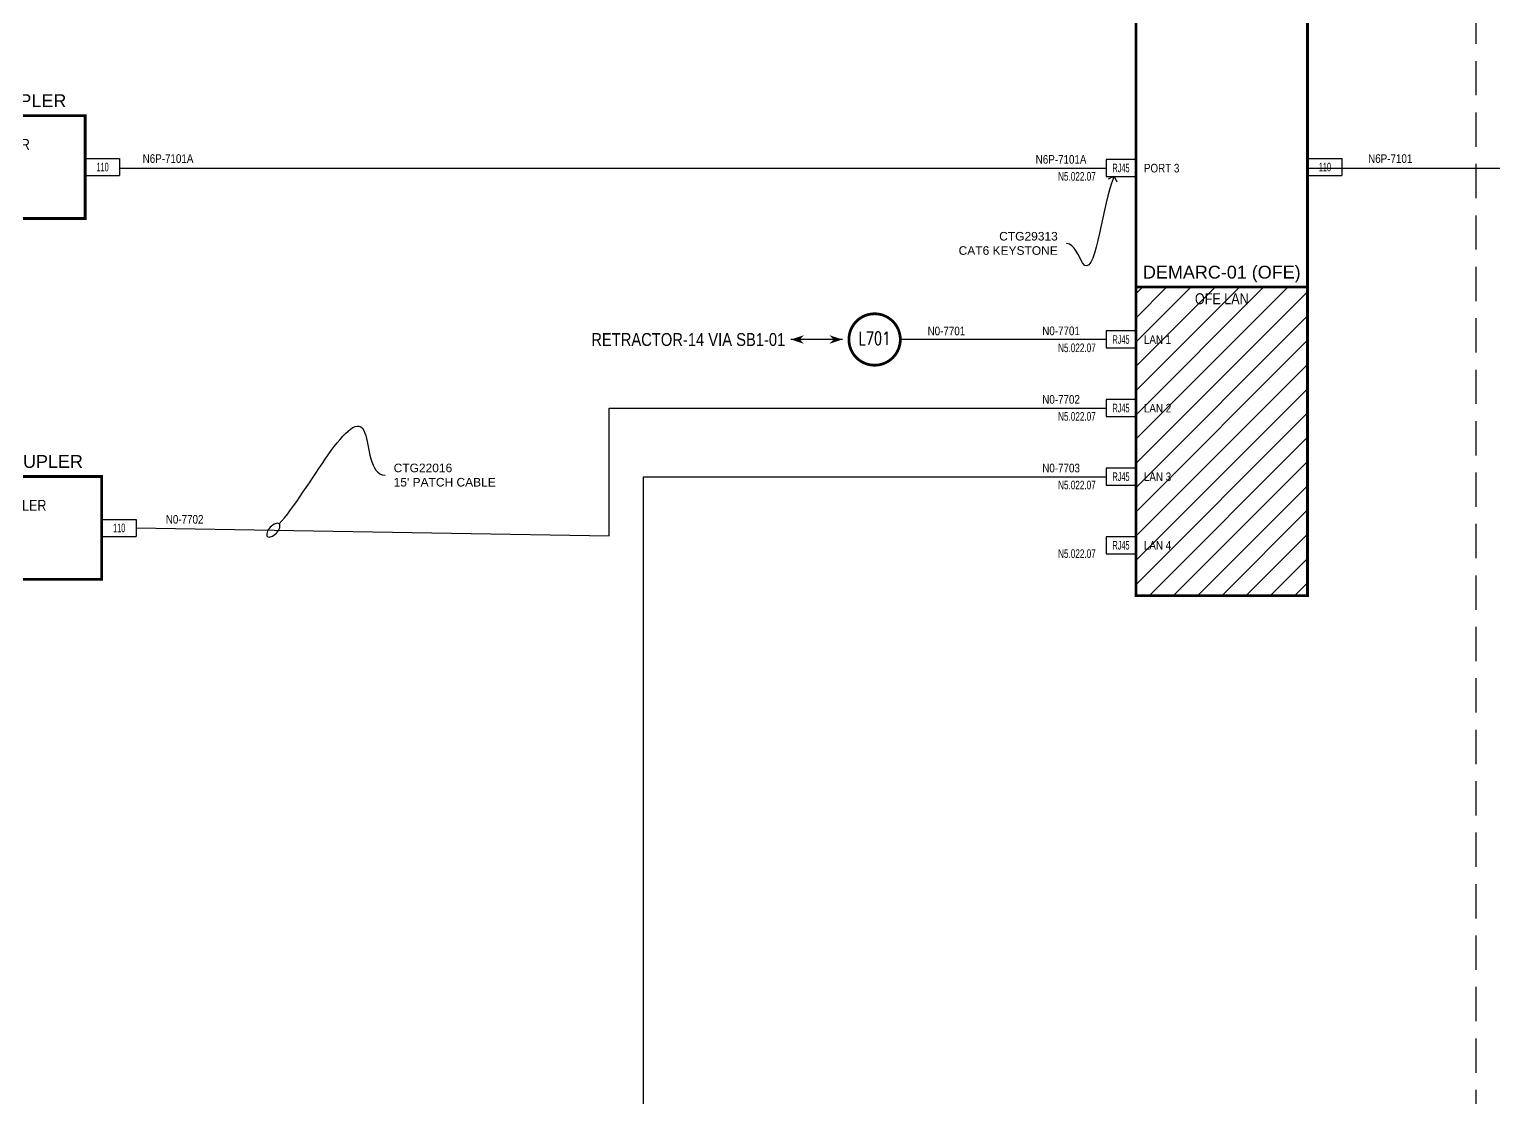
# Model space of a CAD drawing. Extents: x 0 to 120, y 0 to 39.
# Drawn here: x 8.58 to 19.26, y 13.26 to 21.05 of the extents above; entities that cross this region are included whole.
import ezdxf
from ezdxf import colors
from ezdxf.entities.mleader import LeaderData, LeaderLine
from ezdxf.enums import TextEntityAlignment as Align
from ezdxf.math import Vec2, Vec3

# ---------------------------------------------------------------- set-up
doc = ezdxf.new("R2010")
doc.units = 0
doc.header["$MEASUREMENT"] = 0
doc.linetypes.add('HIDDEN', pattern=[0.375, 0.25, -0.125])
doc.layers.get('0').update_dxf_attribs({"linetype": 'CONTINUOUS'})
doc.layers.get('DEFPOINTS').update_dxf_attribs({"linetype": 'CONTINUOUS'})
for name, color, linetype in [('AV-Func-Data', 212, 'CONTINUOUS'), ('AV-Func-DLAN', 214, 'CONTINUOUS'), ('AV-Func-DLAN @ 1', 214, 'CONTINUOUS'), ('CABLE-NUM', 7, 'CONTINUOUS'), ('Cable_Riser', 7, 'HIDDEN'), ('Con-Detail', 9, 'CONTINUOUS'), ('DEVICE-NUM', 7, 'CONTINUOUS'), ('TEXT-MEDIUM', 1, 'CONTINUOUS')]:
    doc.layers.add(name, color=color, linetype=linetype)
doc.styles.add('Cable Number', font='ARIALN.TTF')
doc.styles.add('ConDetail', font='swisscl.ttf', dxfattribs={"width": 0.75, "height": 0.0625})
doc.styles.add('Connection Detail', font='swisscl.ttf')
doc.styles.add('NARROW', font='ARIALN.TTF')
doc.styles.add('SIMPLEX', font='SIMPLEX')
doc.styles.get("Standard").update_dxf_attribs({"font": 'arial.ttf'})

# ---------------------------------------------------------------- blocks, each defined once
blk = doc.blocks.new('*U96')
for points in [[(0, 0.062), (0, -0.062)], [(0, 0.062), (0.25, 0.062)], [(0.25, 0.062), (0.25, -0.062)], [(0, -0.062), (0.25, -0.062)]]:
    blk.add_lwpolyline(points)
at = {"style": 'Connection Detail', "width": 0.75}
blk.add_attdef('CONNECTOR', text='', height=0.0625, dxfattribs=at).set_placement((0.122, 0), align=Align.MIDDLE_CENTER)
at = {"layer": 'CABLE-NUM', "style": 'NARROW'}
blk.add_attdef('CABLE-NUM', text='', height=0.0625, dxfattribs=at).set_placement((0.594, 0.062), align=Align.MIDDLE_CENTER)
at = {"layer": 'Con-Detail', "style": 'Connection Detail', "width": 14.647704}
blk.add_attdef('CON-DETAIL', text='', height=0.0625, dxfattribs=at).set_placement((0.293, -0.116), (0.58, -0.116), align=Align.FIT)
blk = doc.blocks.new('*U97')
at = {"const_width": 0.02}
blk.add_lwpolyline([(0, 0.382), (1.25, 0.382), (1.25, -0.368), (0, -0.368)], close=True, dxfattribs=at)
for p in [(1.25, 0), (1.25, -0.25)]:
    blk.add_point(p)
at = {"layer": 'DEFPOINTS'}
for p in [(0, 0), (0, -0.25)]:
    blk.add_point(p, dxfattribs=at)
blk.add_attdef('DEVICE', text='', height=0.0938).set_placement((0.625, 0.444), align=Align.CENTER)
at = {"style": 'NARROW'}
for tag, p in [('MODEL', (0.625, 0.257)), ('DESC', (0.625, 0.132))]:
    blk.add_attdef(tag, text='', height=0.08, dxfattribs=at).set_placement(p, align=Align.CENTER)
for tag, p in [('INPUT1', (0.062, 0.007)), ('INPUT2', (0.062, -0.243))]:
    blk.add_attdef(tag, text='', height=0.0625, dxfattribs=at).set_placement(p, align=Align.MIDDLE_LEFT)
for tag, p in [('OUTPUT1', (1.187, 0.007)), ('OUTPUT2', (1.187, -0.243))]:
    blk.add_attdef(tag, text='', height=0.0625, dxfattribs=at).set_placement(p, align=Align.MIDDLE_RIGHT)
blk = doc.blocks.new('*U108')
at = {"const_width": 0.02}
blk.add_lwpolyline([(0, 0.382), (1.25, 0.382), (1.25, -10.618), (0, -10.618)], close=True, dxfattribs=at)
for p in [(1.25, 0), (1.25, -0.25), (1.25, -0.5), (1.25, -0.75), (1.25, -1), (1.25, -1.25), (1.25, -1.5), (1.25, -1.75), (1.25, -2), (1.25, -2.25), (1.25, -2.5), (1.25, -2.75), (1.25, -3), (1.25, -3.25), (1.25, -3.5), (1.25, -3.75), (1.25, -4), (1.25, -4.25), (1.25, -4.5), (1.25, -4.75), (1.25, -5), (1.25, -5.25), (1.25, -5.5), (1.25, -5.75), (1.25, -6), (1.25, -6.25), (1.25, -6.5), (1.25, -6.75), (1.25, -7), (1.25, -7.25), (1.25, -7.5), (1.25, -7.75), (1.25, -8), (1.25, -8.25), (1.25, -8.5), (1.25, -8.75), (1.25, -9), (1.25, -9.25), (1.25, -9.5), (1.25, -9.75), (1.25, -10), (1.25, -10.25), (1.25, -10.5)]:
    blk.add_point(p)
at = {"layer": 'DEFPOINTS'}
for p in [(0, 0), (0, -0.25), (0, -0.5), (0, -0.75), (0, -1), (0, -1.25), (0, -1.5), (0, -1.75), (0, -2), (0, -2.25), (0, -2.5), (0, -2.75), (0, -3), (0, -3.25), (0, -3.5), (0, -3.75), (0, -4), (0, -4.25), (0, -4.5), (0, -4.75), (0, -5), (0, -5.25), (0, -5.5), (0, -5.75), (0, -6), (0, -6.25), (0, -6.5), (0, -6.75), (0, -7), (0, -7.25), (0, -7.5), (0, -7.75), (0, -8), (0, -8.25), (0, -8.5), (0, -8.75), (0, -9), (0, -9.25), (0, -9.5), (0, -9.75), (0, -10), (0, -10.25), (0, -10.5)]:
    blk.add_point(p, dxfattribs=at)
blk.add_attdef('DEVICE', text='', height=0.0938).set_placement((0.625, 0.444), align=Align.CENTER)
at = {"style": 'NARROW'}
for tag, p in [('MODEL', (0.625, 0.257)), ('DESC', (0.625, 0.132))]:
    blk.add_attdef(tag, text='', height=0.08, dxfattribs=at).set_placement(p, align=Align.CENTER)
for tag, p in [('INPUT1', (0.062, 0.007)), ('INPUT2', (0.062, -0.243)), ('INPUT3', (0.062, -0.493)), ('INPUT4', (0.062, -0.743)), ('INPUT5', (0.062, -0.993)), ('INPUT6', (0.062, -1.243)), ('INPUT7', (0.062, -1.493)), ('INPUT8', (0.062, -1.743)), ('INPUT9', (0.062, -1.993)), ('INPUT10', (0.062, -2.243)), ('INPUT11', (0.062, -2.493)), ('INPUT12', (0.062, -2.743)), ('INPUT13', (0.062, -2.993)), ('INPUT14', (0.062, -3.243)), ('INPUT15', (0.062, -3.493)), ('INPUT16', (0.062, -3.743)), ('INPUT17', (0.062, -3.993)), ('INPUT18', (0.062, -4.243)), ('INPUT19', (0.062, -4.493)), ('INPUT20', (0.062, -4.743)), ('INPUT21', (0.062, -4.993)), ('INPUT22', (0.062, -5.243)), ('INPUT23', (0.062, -5.493)), ('INPUT24', (0.062, -5.743)), ('INPUT25', (0.062, -5.993)), ('INPUT26', (0.062, -6.243)), ('INPUT27', (0.062, -6.493)), ('INPUT28', (0.062, -6.743)), ('INPUT29', (0.062, -6.993)), ('INPUT30', (0.062, -7.243)), ('INPUT31', (0.062, -7.493)), ('INPUT32', (0.062, -7.743)), ('INPUT33', (0.062, -7.993)), ('INPUT34', (0.062, -8.243)), ('INPUT35', (0.062, -8.493)), ('INPUT36', (0.062, -8.743)), ('INPUT37', (0.062, -8.993)), ('INPUT38', (0.062, -9.243)), ('INPUT39', (0.062, -9.493)), ('INPUT40', (0.062, -9.743)), ('INPUT41', (0.062, -9.993)), ('INPUT42', (0.062, -10.243)), ('INPUT43', (0.062, -10.493))]:
    blk.add_attdef(tag, text='', height=0.0625, dxfattribs=at).set_placement(p, align=Align.MIDDLE_LEFT)
for tag, p in [('OUTPUT1', (1.187, 0.007)), ('OUTPUT2', (1.187, -0.243)), ('OUTPUT3', (1.187, -0.493)), ('OUTPUT4', (1.187, -0.743)), ('OUTPUT5', (1.187, -0.993)), ('OUTPUT6', (1.187, -1.243)), ('OUTPUT7', (1.187, -1.493)), ('OUTPUT8', (1.187, -1.743)), ('OUTPUT9', (1.187, -1.993)), ('OUTPUT10', (1.187, -2.243)), ('OUTPUT11', (1.187, -2.493)), ('OUTPUT12', (1.187, -2.743)), ('OUTPUT13', (1.187, -2.993)), ('OUTPUT14', (1.187, -3.243)), ('OUTPUT15', (1.187, -3.493)), ('OUTPUT16', (1.187, -3.743)), ('OUTPUT17', (1.187, -3.993)), ('OUTPUT18', (1.187, -4.243)), ('OUTPUT19', (1.187, -4.493)), ('OUTPUT20', (1.187, -4.743)), ('OUTPUT21', (1.187, -4.993)), ('OUTPUT22', (1.187, -5.243)), ('OUTPUT23', (1.187, -5.493)), ('OUTPUT24', (1.187, -5.743)), ('OUTPUT25', (1.187, -5.993)), ('OUTPUT26', (1.187, -6.243)), ('OUTPUT27', (1.187, -6.493)), ('OUTPUT28', (1.187, -6.743)), ('OUTPUT29', (1.187, -6.993)), ('OUTPUT30', (1.187, -7.243)), ('OUTPUT31', (1.187, -7.493)), ('OUTPUT32', (1.187, -7.743)), ('OUTPUT33', (1.187, -7.993)), ('OUTPUT34', (1.187, -8.243)), ('OUTPUT35', (1.187, -8.493)), ('OUTPUT36', (1.187, -8.743)), ('OUTPUT37', (1.187, -8.993)), ('OUTPUT38', (1.187, -9.243)), ('OUTPUT39', (1.187, -9.493)), ('OUTPUT40', (1.187, -9.743)), ('OUTPUT41', (1.187, -9.993)), ('OUTPUT42', (1.187, -10.243)), ('OUTPUT43', (1.187, -10.493))]:
    blk.add_attdef(tag, text='', height=0.0625, dxfattribs=at).set_placement(p, align=Align.MIDDLE_RIGHT)
blk = doc.blocks.new('*U79')
at = {"const_width": 0.02}
blk.add_lwpolyline([(0, 0.382), (1.25, 0.382), (1.25, -1.868), (0, -1.868)], close=True, dxfattribs=at)
for p in [(1.25, 0), (1.25, -0.25), (1.25, -0.5), (1.25, -0.75), (1.25, -1), (1.25, -1.25), (1.25, -1.5), (1.25, -1.75)]:
    blk.add_point(p)
at = {"layer": 'DEFPOINTS'}
for p in [(0, 0), (0, -0.25), (0, -0.5), (0, -0.75), (0, -1), (0, -1.25), (0, -1.5), (0, -1.75)]:
    blk.add_point(p, dxfattribs=at)
blk.add_attdef('DEVICE', text='', height=0.0938).set_placement((0.625, 0.444), align=Align.CENTER)
at = {"style": 'NARROW'}
for tag, p in [('MODEL', (0.625, 0.257)), ('DESC', (0.625, 0.132))]:
    blk.add_attdef(tag, text='', height=0.08, dxfattribs=at).set_placement(p, align=Align.CENTER)
for tag, p in [('INPUT1', (0.062, 0.007)), ('INPUT2', (0.062, -0.243)), ('INPUT3', (0.062, -0.493)), ('INPUT4', (0.062, -0.743)), ('INPUT5', (0.062, -0.993)), ('INPUT6', (0.062, -1.243)), ('INPUT7', (0.062, -1.493)), ('INPUT8', (0.062, -1.743))]:
    blk.add_attdef(tag, text='', height=0.0625, dxfattribs=at).set_placement(p, align=Align.MIDDLE_LEFT)
for tag, p in [('OUTPUT1', (1.187, 0.007)), ('OUTPUT2', (1.187, -0.243)), ('OUTPUT3', (1.187, -0.493)), ('OUTPUT4', (1.187, -0.743)), ('OUTPUT5', (1.187, -0.993)), ('OUTPUT6', (1.187, -1.243)), ('OUTPUT7', (1.187, -1.493)), ('OUTPUT8', (1.187, -1.743))]:
    blk.add_attdef(tag, text='', height=0.0625, dxfattribs=at).set_placement(p, align=Align.MIDDLE_RIGHT)
blk = doc.blocks.new('Connector V5')
for p, q in [((0, 0.062), (-0.219, 0.062)), ((-0.219, 0.031), (-0.219, -0.031)), ((-0.031, 0.062), (-0.188, 0.062)), ((0, -0.031), (0, 0.031)), ((-0.219, -0.062), (0, -0.062)), ((-0.188, -0.062), (-0.031, -0.062))]:
    blk.add_line(p, q)
for points in [[(-0.219, 0.062), (-0.219, -0.062)], [(0, 0.062), (0, -0.062)]]:
    blk.add_lwpolyline(points)
at = {"style": 'Connection Detail', "width": 0.75}
blk.add_attdef('CONNECTOR', text='', height=0.0625, dxfattribs=at).set_placement((-0.109, 0), align=Align.MIDDLE_CENTER)
at = {"layer": 'Con-Detail', "style": 'ConDetail', "width": 0.716609}
blk.add_attdef('CON-DETAIL', text='', height=0.0625, dxfattribs=at).set_placement((-0.569, -0.092), (-0.294, -0.092), align=Align.FIT)
at = {"layer": 'DEVICE-NUM', "style": 'NARROW'}
blk.add_attdef('DEVICE', text='', height=0.0625, dxfattribs=at).set_placement((0.062, 0.031), align=Align.TOP_LEFT)
blk = doc.blocks.new('Cable Number V1')
at = {"layer": 'CABLE-NUM', "style": 'Cable Number'}
blk.add_attdef('CABLE-NUM', text='', height=0.0625, dxfattribs=at).set_placement((-0.328, 0.063), align=Align.MIDDLE_CENTER)
blk = doc.blocks.new('*U44')
at = {"layer": 'CABLE-NUM', "style": 'Cable Number'}
blk.add_attdef('CABLE-NUM', text='', height=0.0625, dxfattribs=at).set_placement((0.336, 0.063), align=Align.MIDDLE_CENTER)
blk = doc.blocks.new('ARROW-L')
for points in [[(-0.094, 0.031), (-0.065, 0), (0, 0)], [(-0.094, -0.031), (-0.065, 0), (0, 0)]]:
    blk.add_solid(points)
blk = doc.blocks.new('*U105')
at = {"const_width": 0.02}
blk.add_lwpolyline([(0, 0, -1), (-0.375, 0, -1)], format="xyb", close=True, dxfattribs=at)
at = {"layer": 'TEXT-MEDIUM'}
blk.add_lwpolyline([(-0.422, 0), (-0.797, 0)], dxfattribs=at)
at = {"layer": 'TEXT-MEDIUM', "rotation": 180.0132590506956}
blk.add_blockref('ARROW-L', (-0.797, 0), dxfattribs=at)
at = {"layer": 'TEXT-MEDIUM', "xscale": -1, "rotation": 179.9867409493045}
blk.add_blockref('ARROW-L', (-0.422, 0), dxfattribs=at)
at = {"layer": 'TEXT-MEDIUM', "style": 'NARROW'}
blk.add_attdef('DESC', text='', height=0.0938, dxfattribs=at).set_placement((-0.858, 0), align=Align.MIDDLE_RIGHT)
at = {"layer": 'TEXT-MEDIUM', "style": 'SIMPLEX', "width": 0.75}
blk.add_attdef('JUMPER', text='', height=0.0938, dxfattribs=at).set_placement((-0.188, -0.066), align=Align.BOTTOM_CENTER)
blk = doc.blocks.new('ellipse')
at = {"color": 0, "extrusion": (0, 0, -1)}
blk.add_ellipse((0, 0), major_axis=(1, 0), ratio=0.5, dxfattribs=at)
blk = doc.blocks.new('*U150')
at = {"const_width": 0.02}
blk.add_lwpolyline([(0, 0.382), (1.25, 0.382), (1.25, -7.868), (0, -7.868)], close=True, dxfattribs=at)
for p in [(1.25, 0), (1.25, -0.25), (1.25, -0.5), (1.25, -0.75), (1.25, -1), (1.25, -1.25), (1.25, -1.5), (1.25, -1.75), (1.25, -2), (1.25, -2.25), (1.25, -2.5), (1.25, -2.75), (1.25, -3), (1.25, -3.25), (1.25, -3.5), (1.25, -3.75), (1.25, -4), (1.25, -4.25), (1.25, -4.5), (1.25, -4.75), (1.25, -5), (1.25, -5.25), (1.25, -5.5), (1.25, -5.75), (1.25, -6), (1.25, -6.25), (1.25, -6.5), (1.25, -6.75), (1.25, -7), (1.25, -7.25), (1.25, -7.5), (1.25, -7.75)]:
    blk.add_point(p)
at = {"layer": 'DEFPOINTS'}
for p in [(0, 0), (0, -0.25), (0, -0.5), (0, -0.75), (0, -1), (0, -1.25), (0, -1.5), (0, -1.75), (0, -2), (0, -2.25), (0, -2.5), (0, -2.75), (0, -3), (0, -3.25), (0, -3.5), (0, -3.75), (0, -4), (0, -4.25), (0, -4.5), (0, -4.75), (0, -5), (0, -5.25), (0, -5.5), (0, -5.75), (0, -6), (0, -6.25), (0, -6.5), (0, -6.75), (0, -7), (0, -7.25), (0, -7.5), (0, -7.75)]:
    blk.add_point(p, dxfattribs=at)
blk.add_attdef('DEVICE', text='', height=0.0938).set_placement((0.625, 0.444), align=Align.CENTER)
at = {"style": 'NARROW'}
for tag, p in [('MODEL', (0.625, 0.257)), ('DESC', (0.625, 0.132))]:
    blk.add_attdef(tag, text='', height=0.08, dxfattribs=at).set_placement(p, align=Align.CENTER)
for tag, p in [('INPUT1', (0.062, 0.007)), ('INPUT2', (0.062, -0.243)), ('INPUT3', (0.062, -0.493)), ('INPUT4', (0.062, -0.743)), ('INPUT5', (0.062, -0.993)), ('INPUT6', (0.062, -1.243)), ('INPUT7', (0.062, -1.493)), ('INPUT8', (0.062, -1.743)), ('INPUT9', (0.062, -1.993)), ('INPUT10', (0.062, -2.243)), ('INPUT11', (0.062, -2.493)), ('INPUT12', (0.062, -2.743)), ('INPUT13', (0.062, -2.993)), ('INPUT14', (0.062, -3.243)), ('INPUT15', (0.062, -3.493)), ('INPUT16', (0.062, -3.743)), ('INPUT17', (0.062, -3.993)), ('INPUT18', (0.062, -4.243)), ('INPUT19', (0.062, -4.493)), ('INPUT20', (0.062, -4.743)), ('INPUT21', (0.062, -4.993)), ('INPUT22', (0.062, -5.243)), ('INPUT23', (0.062, -5.493)), ('INPUT24', (0.062, -5.743)), ('INPUT25', (0.062, -5.993)), ('INPUT26', (0.062, -6.243)), ('INPUT27', (0.062, -6.493)), ('INPUT28', (0.062, -6.743)), ('INPUT29', (0.062, -6.993)), ('INPUT30', (0.062, -7.243)), ('INPUT31', (0.062, -7.493)), ('INPUT32', (0.062, -7.743))]:
    blk.add_attdef(tag, text='', height=0.0625, dxfattribs=at).set_placement(p, align=Align.MIDDLE_LEFT)
for tag, p in [('OUTPUT1', (1.187, 0.007)), ('OUTPUT2', (1.187, -0.243)), ('OUTPUT3', (1.187, -0.493)), ('OUTPUT4', (1.187, -0.743)), ('OUTPUT5', (1.187, -0.993)), ('OUTPUT6', (1.187, -1.243)), ('OUTPUT7', (1.187, -1.493)), ('OUTPUT8', (1.187, -1.743)), ('OUTPUT9', (1.187, -1.993)), ('OUTPUT10', (1.187, -2.243)), ('OUTPUT11', (1.187, -2.493)), ('OUTPUT12', (1.187, -2.743)), ('OUTPUT13', (1.187, -2.993)), ('OUTPUT14', (1.187, -3.243)), ('OUTPUT15', (1.187, -3.493)), ('OUTPUT16', (1.187, -3.743)), ('OUTPUT17', (1.187, -3.993)), ('OUTPUT18', (1.187, -4.243)), ('OUTPUT19', (1.187, -4.493)), ('OUTPUT20', (1.187, -4.743)), ('OUTPUT21', (1.187, -4.993)), ('OUTPUT22', (1.187, -5.243)), ('OUTPUT23', (1.187, -5.493)), ('OUTPUT24', (1.187, -5.743)), ('OUTPUT25', (1.187, -5.993)), ('OUTPUT26', (1.187, -6.243)), ('OUTPUT27', (1.187, -6.493)), ('OUTPUT28', (1.187, -6.743)), ('OUTPUT29', (1.187, -6.993)), ('OUTPUT30', (1.187, -7.243)), ('OUTPUT31', (1.187, -7.493)), ('OUTPUT32', (1.187, -7.743))]:
    blk.add_attdef(tag, text='', height=0.0625, dxfattribs=at).set_placement(p, align=Align.MIDDLE_RIGHT)
blk = doc.blocks.new('*U119')
at = {"layer": 'CABLE-NUM', "style": 'Cable Number'}
blk.add_attdef('CABLE-NUM', text='', height=0.0625, dxfattribs=at).set_placement((-0.328, 0.063), align=Align.MIDDLE_CENTER)
blk = doc.blocks.new('_Open90')
at = {"color": 0, "linetype": 'ByBlock', "lineweight": -2}
for p, q in [((0, 0), (-1, 0)), ((-0.5, 0.5), (0, 0)), ((0, 0), (-0.5, -0.5))]:
    blk.add_line(p, q, dxfattribs=at)

msp = doc.modelspace()

# ---------------------------------------------------------------- hatches: boundary and pattern name
h = msp.add_hatch()
h.set_pattern_fill('ANSI31', color=256)
h.paths.add_polyline_path([(17.903, 19.174), (16.653, 19.174), (16.653, 16.924), (17.903, 16.924)])
h.paths.add_polyline_path([(17.061, 19.027), (17.494, 19.027), (17.494, 19.151), (17.061, 19.151)], flags=24)
h.paths.add_polyline_path([(16.694, 18.726), (16.925, 18.726), (16.925, 18.857), (16.694, 18.857)], flags=24)
h.paths.add_polyline_path([(16.694, 18.226), (16.925, 18.226), (16.925, 18.357), (16.694, 18.357)], flags=24)
h.paths.add_polyline_path([(16.694, 17.726), (16.925, 17.726), (16.925, 17.857), (16.694, 17.857)], flags=24)
h.paths.add_polyline_path([(16.694, 17.227), (16.925, 17.227), (16.925, 17.357), (16.694, 17.357)], flags=24)

# ---------------------------------------------------------------- linework, layer by layer
at = {"layer": 'AV-Func-Data'}
for points in [[(9.362, 17.418), (12.812, 17.36), (12.812, 18.292), (16.434, 18.292)], [(9.358, 11.286), (13.062, 11.224), (13.062, 17.792), (16.434, 17.792)]]:
    msp.add_lwpolyline(points, dxfattribs=at)
at = {"layer": 'AV-Func-DLAN'}
for points in [[(9.241, 20.042), (16.434, 20.042)], [(17.903, 20.042), (21.212, 20.042)], [(16.434, 18.792), (14.934, 18.792)]]:
    msp.add_lwpolyline(points, dxfattribs=at)
at = {"layer": 'Cable_Riser'}
msp.add_lwpolyline([(0.643, 28.697), (19.13, 28.697), (19.13, 7.078), (0.643, 7.078), (0.643, 28.697)], close=True, dxfattribs=at)

# ---------------------------------------------------------------- block references
ref = msp.add_blockref('*U108', (16.653, 27.542))
ref.add_attrib('DEVICE', 'PK-01', dxfattribs={"height": 0.0938}).set_placement((17.278, 27.986), align=Align.CENTER)
ref.add_attrib('MODEL', 'EXISTING POKE THRU', dxfattribs={"height": 0.08, "style": 'NARROW'}).set_placement((17.278, 27.799), align=Align.CENTER)
ref = msp.add_blockref('*U150', (16.653, 27.042))
ref.add_attrib('DEVICE', 'PLATE-01', dxfattribs={"height": 0.0938}).set_placement((17.278, 27.486), align=Align.CENTER)
ref.add_attrib('MODEL', 'LEGRAND 6ACT8A', dxfattribs={"height": 0.08, "style": 'NARROW'}).set_placement((17.278, 27.299), align=Align.CENTER)
ref.add_attrib('DESC', '8 PORT KEYSTONE PLATE', dxfattribs={"height": 0.08, "style": 'NARROW'}).set_placement((17.278, 27.174), align=Align.CENTER)
ref = msp.add_blockref('*U97', (7.741, 20.042))
ref.add_attrib('DEVICE', 'RJ45 COUPLER', dxfattribs={"height": 0.09375}).set_placement((8.366, 20.486), align=Align.CENTER)
ref.add_attrib('DESC', 'COUPLER', dxfattribs={"height": 0.08, "style": 'NARROW'}).set_placement((8.366, 20.174), align=Align.CENTER)
ref = msp.add_blockref('*U79', (16.653, 18.792))
ref.add_attrib('DEVICE', 'DEMARC-01 (OFE)', dxfattribs={"height": 0.09375}).set_placement((17.278, 19.236), align=Align.CENTER)
ref.add_attrib('MODEL', 'OFE LAN', dxfattribs={"height": 0.08, "style": 'NARROW'}).set_placement((17.278, 19.049), align=Align.CENTER)
ref = msp.add_blockref('*U97', (7.862, 17.411))
ref.add_attrib('DEVICE', 'RJ45 COUPLER', dxfattribs={"height": 0.09375}).set_placement((8.487, 17.856), align=Align.CENTER)
ref.add_attrib('DESC', 'COUPLER', dxfattribs={"height": 0.08, "style": 'NARROW'}).set_placement((8.487, 17.543), align=Align.CENTER)
at = {"layer": 'AV-Func-DLAN'}
ref = msp.add_blockref('Connector V5', (16.653, 20.042), dxfattribs=at)
ref.add_attrib('CONNECTOR', 'RJ45', dxfattribs={"layer": '0', "height": 0.0625, "style": 'Connection Detail', "width": 0.75}).set_placement((16.543, 20.042), align=Align.MIDDLE_CENTER)
ref.add_attrib('DEVICE_001', 'PORT 3', (16.71, 20.01), dxfattribs={"layer": 'DEVICE-NUM', "height": 0.0625, "style": 'NARROW'})
ref.add_attrib('CON-DETAIL', 'N5.022.07', dxfattribs={"layer": 'Con-Detail', "height": 0.0625, "style": 'ConDetail', "width": 0.856288}).set_placement((16.084, 19.95), (16.359, 19.95), align=Align.FIT)
ref = msp.add_blockref('Connector V5', (16.653, 18.792), dxfattribs=at)
ref.add_attrib('CONNECTOR', 'RJ45', dxfattribs={"layer": '0', "height": 0.0625, "style": 'Connection Detail', "width": 0.75}).set_placement((16.543, 18.792), align=Align.MIDDLE_CENTER)
ref.add_attrib('DEVICE_001', 'LAN 1', (16.71, 18.76), dxfattribs={"layer": 'DEVICE-NUM', "height": 0.0625, "style": 'NARROW'})
ref.add_attrib('CON-DETAIL', 'N5.022.07', dxfattribs={"layer": 'Con-Detail', "height": 0.0625, "style": 'ConDetail', "width": 0.856288}).set_placement((16.084, 18.7), (16.359, 18.7), align=Align.FIT)
ref = msp.add_blockref('Connector V5', (16.653, 18.292), dxfattribs=at)
ref.add_attrib('CONNECTOR', 'RJ45', dxfattribs={"layer": '0', "height": 0.0625, "style": 'Connection Detail', "width": 0.75}).set_placement((16.543, 18.292), align=Align.MIDDLE_CENTER)
ref.add_attrib('DEVICE_001', 'LAN 2', (16.71, 18.26), dxfattribs={"layer": 'DEVICE-NUM', "height": 0.0625, "style": 'NARROW'})
ref.add_attrib('CON-DETAIL', 'N5.022.07', dxfattribs={"layer": 'Con-Detail', "height": 0.0625, "style": 'ConDetail', "width": 0.856288}).set_placement((16.084, 18.2), (16.359, 18.2), align=Align.FIT)
ref = msp.add_blockref('Connector V5', (16.653, 17.792), dxfattribs=at)
ref.add_attrib('CONNECTOR', 'RJ45', dxfattribs={"layer": '0', "height": 0.0625, "style": 'Connection Detail', "width": 0.75}).set_placement((16.543, 17.792), align=Align.MIDDLE_CENTER)
ref.add_attrib('DEVICE_001', 'LAN 3', (16.71, 17.76), dxfattribs={"layer": 'DEVICE-NUM', "height": 0.0625, "style": 'NARROW'})
ref.add_attrib('CON-DETAIL', 'N5.022.07', dxfattribs={"layer": 'Con-Detail', "height": 0.0625, "style": 'ConDetail', "width": 0.856288}).set_placement((16.084, 17.7), (16.359, 17.7), align=Align.FIT)
ref = msp.add_blockref('Connector V5', (16.653, 17.292), dxfattribs=at)
ref.add_attrib('CONNECTOR', 'RJ45', dxfattribs={"layer": '0', "height": 0.0625, "style": 'Connection Detail', "width": 0.75}).set_placement((16.543, 17.292), align=Align.MIDDLE_CENTER)
ref.add_attrib('DEVICE_001', 'LAN 4', (16.71, 17.261), dxfattribs={"layer": 'DEVICE-NUM', "height": 0.0625, "style": 'NARROW'})
ref.add_attrib('CON-DETAIL', 'N5.022.07', dxfattribs={"layer": 'Con-Detail', "height": 0.0625, "style": 'ConDetail', "width": 0.856288}).set_placement((16.084, 17.2), (16.359, 17.2), align=Align.FIT)
at = {"layer": 'AV-Func-DLAN @ 1'}
ref = msp.add_blockref('*U105', (14.934, 18.792), dxfattribs=at)
ref.add_attrib('JUMPER', 'L701', dxfattribs={"layer": 'TEXT-MEDIUM', "height": 0.0938, "style": 'SIMPLEX', "width": 0.75}).set_placement((14.746, 18.726), align=Align.BOTTOM_CENTER)
ref.add_attrib('DESC_001', 'RETRACTOR-14 VIA SB1-01', (12.681, 18.745), dxfattribs={"layer": 'TEXT-MEDIUM', "height": 0.09375, "style": 'NARROW'})
at = {"layer": 'CABLE-NUM'}
ref = msp.add_blockref('*U96', (8.991, 20.049), dxfattribs=at)
ref.add_attrib('CONNECTOR', '110', dxfattribs={"layer": '0', "height": 0.0625, "style": 'Connection Detail', "width": 0.75}).set_placement((9.118, 20.049), align=Align.MIDDLE_CENTER)
ref.add_attrib('CABLE-NUM', 'N6P-7101A', dxfattribs={"height": 0.0625, "style": 'NARROW'}).set_placement((9.595, 20.111), align=Align.MIDDLE_CENTER)
for name, p, values in [('*U119', (16.434, 20.042), {'CABLE-NUM': 'N6P-7101A'}), ('Cable Number V1', (16.434, 18.792), {'CABLE-NUM': 'N0-7701'}), ('Cable Number V1', (16.434, 18.292), {'CABLE-NUM': 'N0-7702'}), ('Cable Number V1', (16.434, 17.792), {'CABLE-NUM': 'N0-7703'})]:
    msp.add_blockref(name, p, dxfattribs=at).add_auto_attribs(values)
ref = msp.add_blockref('*U96', (17.903, 20.049), dxfattribs=at)
ref.add_attrib('CONNECTOR', '110', dxfattribs={"layer": '0', "height": 0.0625, "style": 'Connection Detail', "width": 0.75}).set_placement((18.03, 20.049), align=Align.MIDDLE_CENTER)
ref.add_attrib('CABLE-NUM', 'N6P-7101', dxfattribs={"height": 0.0625, "style": 'NARROW'}).set_placement((18.506, 20.111), align=Align.MIDDLE_CENTER)
ref = msp.add_blockref('*U44', (14.934, 18.792), dxfattribs=at)
ref.add_attrib('CABLE-NUM', 'N0-7701', dxfattribs={"height": 0.0625, "style": 'Cable Number'}).set_placement((15.27, 18.854), align=Align.MIDDLE_CENTER)
ref = msp.add_blockref('*U96', (9.112, 17.418), dxfattribs=at)
ref.add_attrib('CONNECTOR', '110', dxfattribs={"layer": '0', "height": 0.0625, "style": 'Connection Detail', "width": 0.75}).set_placement((9.239, 17.418), align=Align.MIDDLE_CENTER)
ref.add_attrib('CABLE-NUM', 'N0-7702', dxfattribs={"height": 0.0625, "style": 'NARROW'}).set_placement((9.716, 17.481), align=Align.MIDDLE_CENTER)

# ---------------------------------------------------------------- leaders
ml = msp.add_multileader_mtext('Standard')
ml.set_content('CTG29313\\PCAT6 KEYSTONE', color=256)
ml.set_leader_properties()
ml.set_arrow_properties(name='OPEN90')
ml.build(insert=Vec2(0, 0))
ml.multileader.update_dxf_attribs({"leader_type": 2, "text_left_attachment_type": 2, "text_right_attachment_type": 2, "dogleg_length": 0.36, "arrow_head_size": 0.0625})
ctx = ml.context
ctx.base_point, ctx.char_height, ctx.arrow_head_size, ctx.landing_gap_size, ctx.plane_origin = Vec3(15.306, 19.491), 0.0625, 0.0625, 0.0625, Vec3(16.493, 19.982)
ctx.left_attachment, ctx.right_attachment, ctx.text_align_type = 2, 2, 2
notes = []
notes.append((ctx, [(0, (1, 1, 0), (16.505, 19.491), (-1, 0), 0.36, [(0, [(16.493, 19.982), (16.263, 19.35)], 0, [])])]))
ctx.mtext.insert, ctx.mtext.alignment, ctx.mtext.flow_direction = Vec3(16.082, 19.576), 3, 5
ml = msp.add_multileader_mtext('Standard')
ml.set_content("CTG22016\\P15' PATCH CABLE", color=256)
ml.set_leader_properties()
ml.set_arrow_properties(name='ellipse')
ml.build(insert=Vec2(0, 0))
ml.multileader.update_dxf_attribs({"leader_type": 2, "text_left_attachment_type": 2, "text_right_attachment_type": 2, "dogleg_length": 0.36, "arrow_head_size": 0.0625})
ctx = ml.context
ctx.base_point, ctx.char_height, ctx.arrow_head_size, ctx.landing_gap_size, ctx.plane_origin = Vec3(11.177, 17.803), 0.0625, 0.0625, 0.0625, Vec3(10.246, 17.176)
ctx.left_attachment, ctx.right_attachment = 2, 2
notes.append((ctx, [(0, (1, 1, 0), (10.817, 17.803), (1, 0), 0.36, [(0, [(10.363, 17.402), (11.031, 18.11)], 0, [])])]))
ctx.mtext.insert, ctx.mtext.flow_direction = Vec3(11.24, 17.887), 5
for ctx, leaders in notes:
    for number, flags, end, landing, length, lines in leaders:
        leader = LeaderData()
        leader.index, (leader.has_last_leader_line, leader.has_dogleg_vector, leader.attachment_direction) = number, flags
        leader.last_leader_point, leader.dogleg_vector, leader.dogleg_length = Vec3(end), Vec3(landing), length
        for number, points, colour, breaks in lines:
            line = LeaderLine()
            line.index, line.vertices, line.color, line.breaks = number, Vec3.list(points), colors.encode_raw_color(colour), breaks
            leader.lines.append(line)
        ctx.leaders.append(leader)

doc.saveas('drawing.dxf')
